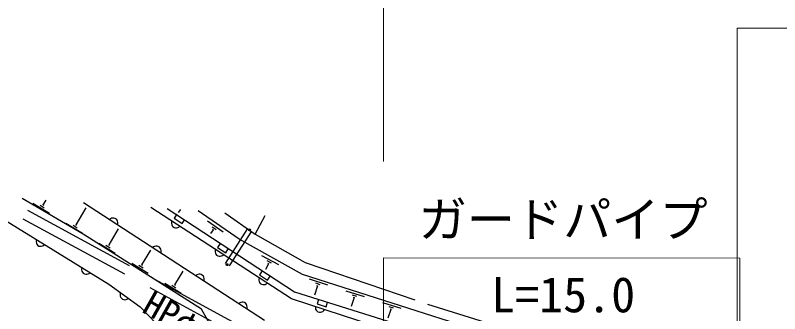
# Model space of a CAD drawing. Units: millimetres, scale not verified. Extents: x 40000 to 680000, y 20000 to 380000.
# Drawn here: x 254840 to 294526, y 279400 to 294884 of the extents above; entities that cross this region are included whole.
import ezdxf
from ezdxf.enums import TextEntityAlignment as Align

# ---------------------------------------------------------------- set-up
doc = ezdxf.new("R2010")
doc.units = ezdxf.units.MM
doc.header["$LTSCALE"] = 1000
doc.linetypes.add('DASHED', pattern=[7.5, 6, -1.5])
doc.layers.add('M-BGD', color=7, linetype='Continuous', lineweight=25)
doc.layers.add('M-STR-HTXT', color=7, linetype='Continuous', lineweight=13)
doc.layers.add('M-BMK-HTXT', color=7, linetype='Continuous')
doc.styles.add('ＭＳ ゴシック', font='')
doc.styles.get('ＭＳ ゴシック').set_extended_font_data('MS Gothic')

msp = doc.modelspace()

# ---------------------------------------------------------------- linework, layer by layer
at = {"layer": 'M-BGD'}
for p, q in [((251177, 286169), (259689, 280934)), ((258359, 283531), (255194, 285384)), ((255757, 285138), (256612, 284619)), ((256129, 285029), (256343, 284899)), ((256261, 285066), (256315, 285033)), ((256288, 285049), (256437, 285296)), ((267773, 279053), (258387, 285158)), ((257998, 284012), (258528, 284886)), ((269182, 280165), (261885, 284911)), ((262720, 284852), (269330, 280532)), ((263229, 284563), (263092, 284354)), ((263411, 284803), (263304, 284650)), ((266469, 283264), (264340, 284738)), ((259782, 284323), (259732, 284284)), ((259834, 284349), (259782, 284323)), ((259903, 284363), (259834, 284349)), ((259962, 284361), (259903, 284363)), ((260023, 284345), (259962, 284361)), ((260090, 284301), (260023, 284345)), ((260129, 284252), (260090, 284301)), ((260155, 284200), (260129, 284252)), ((260169, 284130), (260155, 284200)), ((262965, 284209), (262949, 284147)), ((263092, 284354), (263511, 284081)), ((263511, 284081), (263648, 284290)), ((265636, 283624), (264816, 284196)), ((267297, 283528), (267818, 284492)), ((257467, 284101), (258322, 283582)), ((257839, 283992), (258053, 283862)), ((257971, 284029), (258025, 283996)), ((259708, 282975), (260205, 283796)), ((260151, 284011), (260167, 284072)), ((260167, 284072), (260169, 284130)), ((262949, 284147), (262947, 284089)), ((262947, 284089), (262962, 284020)), ((262962, 284020), (262987, 283968)), ((262987, 283968), (263027, 283918)), ((263027, 283918), (263094, 283874)), ((263094, 283874), (263155, 283858)), ((263155, 283858), (263213, 283856)), ((263213, 283856), (263282, 283871)), ((263282, 283871), (263335, 283897)), ((263335, 283897), (263384, 283936)), ((265271, 283756), (265066, 283899)), ((265137, 283728), (265086, 283764)), ((264516, 279644), (258359, 283531)), ((265111, 283746), (264978, 283555)), ((255933, 283244), (255918, 283183)), ((255918, 283183), (255918, 283124)), ((255918, 283124), (255934, 283056)), ((255934, 283056), (255961, 283004)), ((255961, 283004), (256001, 282955)), ((256310, 282942), (256359, 282982)), ((259177, 283064), (260032, 282545)), ((259681, 282991), (259735, 282959)), ((265482, 283047), (265345, 282838)), ((269750, 281437), (266469, 283264)), ((256001, 282955), (256070, 282913)), ((256070, 282913), (256131, 282899)), ((256131, 282899), (256190, 282898)), ((256190, 282898), (256258, 282915)), ((256258, 282915), (256310, 282942)), ((259549, 282955), (259763, 282825)), ((261418, 281938), (261883, 282705)), ((262019, 282867), (261970, 282828)), ((262072, 282893), (262019, 282867)), ((262141, 282908), (262072, 282893)), ((262199, 282906), (262141, 282908)), ((262260, 282890), (262199, 282906)), ((262327, 282846), (262260, 282890)), ((262367, 282796), (262327, 282846)), ((262392, 282744), (262367, 282796)), ((262389, 282555), (262405, 282617)), ((262407, 282675), (262392, 282744)), ((262405, 282617), (262407, 282675)), ((265216, 282673), (265214, 282615)), ((265214, 282615), (265229, 282545)), ((265232, 282734), (265216, 282673)), ((265345, 282838), (265763, 282564)), ((265763, 282564), (265900, 282774)), ((265229, 282545), (265254, 282493)), ((265254, 282493), (265294, 282443)), ((265294, 282443), (265361, 282400)), ((265361, 282400), (265422, 282384)), ((265422, 282384), (265480, 282382)), ((265480, 282382), (265549, 282396)), ((265549, 282396), (265602, 282422)), ((265602, 282422), (265651, 282461)), ((268516, 281932), (267635, 282406)), ((258295, 281792), (258281, 281730)), ((260887, 282026), (261742, 281508)), ((261259, 281917), (261473, 281788)), ((261391, 281954), (261445, 281922)), ((267981, 281993), (267822, 281697)), ((268138, 282022), (267918, 282140)), ((268008, 281978), (267953, 282008)), ((258281, 281730), (258280, 281672)), ((258280, 281672), (258297, 281603)), ((258297, 281603), (258323, 281551)), ((258323, 281551), (258364, 281503)), ((258364, 281503), (258432, 281461)), ((258432, 281461), (258494, 281446)), ((258494, 281446), (258552, 281446)), ((258552, 281446), (258621, 281462)), ((258621, 281462), (258673, 281489)), ((258673, 281489), (258721, 281530)), ((263128, 280901), (263560, 281614)), ((264257, 281412), (264207, 281373)), ((264309, 281437), (264257, 281412)), ((264378, 281452), (264309, 281437)), ((264437, 281450), (264378, 281452)), ((264498, 281434), (264437, 281450)), ((264565, 281390), (264498, 281434)), ((264604, 281341), (264565, 281390)), ((267657, 281626), (267520, 281416)), ((267520, 281416), (267939, 281143)), ((287058, 275919), (269750, 281437)), ((262597, 280989), (263452, 280471)), ((264630, 281289), (264604, 281341)), ((264627, 281100), (264643, 281161)), ((264645, 281219), (264630, 281289)), ((264643, 281161), (264645, 281219)), ((267483, 281198), (267481, 281140)), ((267481, 281140), (267496, 281071)), ((267499, 281260), (267483, 281198)), ((267496, 281071), (267521, 281018)), ((267521, 281018), (267561, 280969)), ((267869, 280947), (267918, 280987)), ((267939, 281143), (268076, 281352)), ((271061, 280882), (270109, 281187)), ((270673, 280901), (270435, 280977)), ((259689, 280934), (261317, 279755)), ((262969, 280880), (263183, 280751)), ((263101, 280917), (263155, 280885)), ((267561, 280969), (267628, 280925)), ((267628, 280925), (267689, 280909)), ((267689, 280909), (267747, 280907)), ((267747, 280907), (267816, 280922)), ((267816, 280922), (267869, 280947)), ((270524, 280844), (270370, 280364)), ((270554, 280834), (270494, 280853)), ((260282, 280431), (260277, 280373)), ((260277, 280373), (260288, 280303)), ((260301, 280491), (260282, 280431)), ((260288, 280303), (260311, 280249)), ((260311, 280249), (260348, 280198)), ((260348, 280198), (260413, 280151)), ((260655, 280161), (260706, 280198)), ((269330, 280532), (286767, 275088)), ((272966, 280272), (272013, 280577)), ((272429, 280234), (272279, 279768)), ((272578, 280291), (272340, 280368)), ((272458, 280225), (272399, 280244)), ((260413, 280151), (260473, 280132)), ((260473, 280132), (260531, 280127)), ((260531, 280127), (260601, 280138)), ((260601, 280138), (260655, 280161)), ((266494, 279956), (266445, 279917)), ((266547, 279982), (266494, 279956)), ((266616, 279997), (266547, 279982)), ((266674, 279995), (266616, 279997)), ((266736, 279979), (266674, 279995)), ((266803, 279935), (266736, 279979)), ((266842, 279885), (266803, 279935)), ((266868, 279833), (266842, 279885)), ((266882, 279764), (266868, 279833)), ((274942, 278300), (269182, 280165)), ((270578, 280142), (270504, 279904)), ((270504, 279904), (270981, 279755)), ((270981, 279755), (271056, 279993)), ((274871, 279662), (273918, 279967)), ((261317, 279755), (263417, 277584)), ((265700, 277477), (264516, 279644)), ((266864, 279644), (266880, 279706)), ((266880, 279706), (266882, 279764)), ((270420, 279764), (270420, 279701)), ((270420, 279701), (270433, 279644)), ((270433, 279644), (270465, 279581)), ((270465, 279581), (270504, 279537)), ((270504, 279537), (270555, 279500)), ((270555, 279500), (270631, 279475)), ((270631, 279475), (270694, 279475)), ((270694, 279475), (270751, 279489)), ((270751, 279489), (270814, 279521)), ((270814, 279521), (270858, 279559)), ((270858, 279559), (270895, 279610)), ((274333, 279624), (274188, 279171)), ((274483, 279682), (274245, 279758)), ((274363, 279615), (274304, 279634))]:
    msp.add_line(p, q, dxfattribs=at)
at = {"layer": 'M-BGD', "linetype": 'DASHED'}
for p, q in [((273714, 274298), (252201, 285968)), ((273952, 274737), (253840, 285648)), ((265714, 284641), (267297, 283528)), ((266900, 283817), (265729, 282013)), ((267110, 283680), (265938, 281877)), ((267297, 283528), (269897, 282055)), ((269897, 282055), (276235, 279891)), ((276235, 279891), (286939, 276587))]:
    msp.add_line(p, q, dxfattribs=at)
at = {"layer": 'M-BGD'}
for centre in [(267005, 283749), (265833, 281944)]:
    msp.add_circle(centre, 50, dxfattribs=at)
at = {"layer": 'M-STR-HTXT'}
for p, q in [((273950, 287292), (273956, 341060)), ((292312, 265494), (292315, 294213)), ((292315, 294213), (320143, 294209)), ((273947, 263005), (273949, 282292)), ((273949, 282292), (292457, 282290)), ((292454, 262548), (292457, 282290))]:
    msp.add_line(p, q, dxfattribs=at)

# ---------------------------------------------------------------- texts
at = {"layer": 'M-BMK-HTXT', "style": 'ＭＳ ゴシック'}
msp.add_text('HPφ500', height=1320, rotation=330.601, dxfattribs=at).set_placement((261154, 279167), align=Align.BOTTOM_LEFT)
at = {"layer": 'M-STR-HTXT', "style": 'ＭＳ ゴシック'}
for s, p in [('ガードパイプ', (283283, 282827)), ('L=15.0', (283282, 278923))]:
    msp.add_text(s, height=1833, rotation=359.994, dxfattribs=at).set_placement(p, align=Align.BOTTOM_CENTER)

doc.saveas('drawing.dxf')
